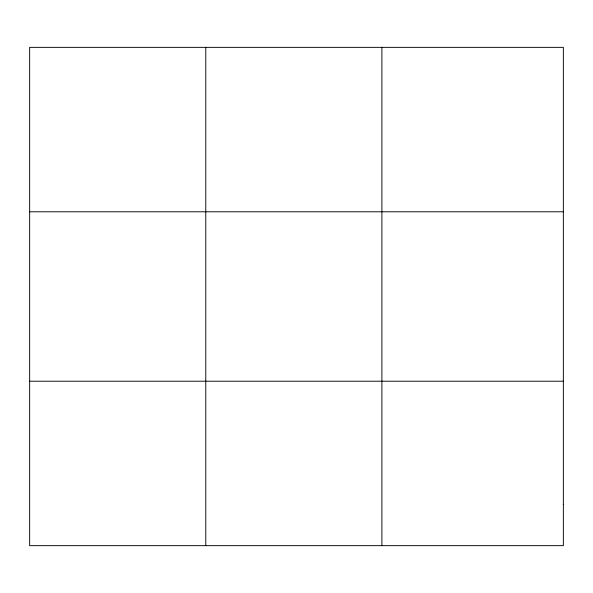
<?xml version="1.0" encoding="UTF-8"?>
<svg xmlns="http://www.w3.org/2000/svg" width="593" height="593" viewBox="0 0 593 593"><rect width="100%" height="100%" fill="white"/><g stroke="black" fill="none" stroke-linecap="round" stroke-linejoin="round"><path stroke-width="0.89" d="M205.771 545.649L205.771 47.351M381.892 545.649L381.892 47.351M29.65 211.79L563.35 211.79M29.65 381.21L563.35 381.21M563.35 504.539L563.35 545.649L29.65 545.649L29.65 47.351L563.35 47.351L563.35 504.539"/></g></svg>
